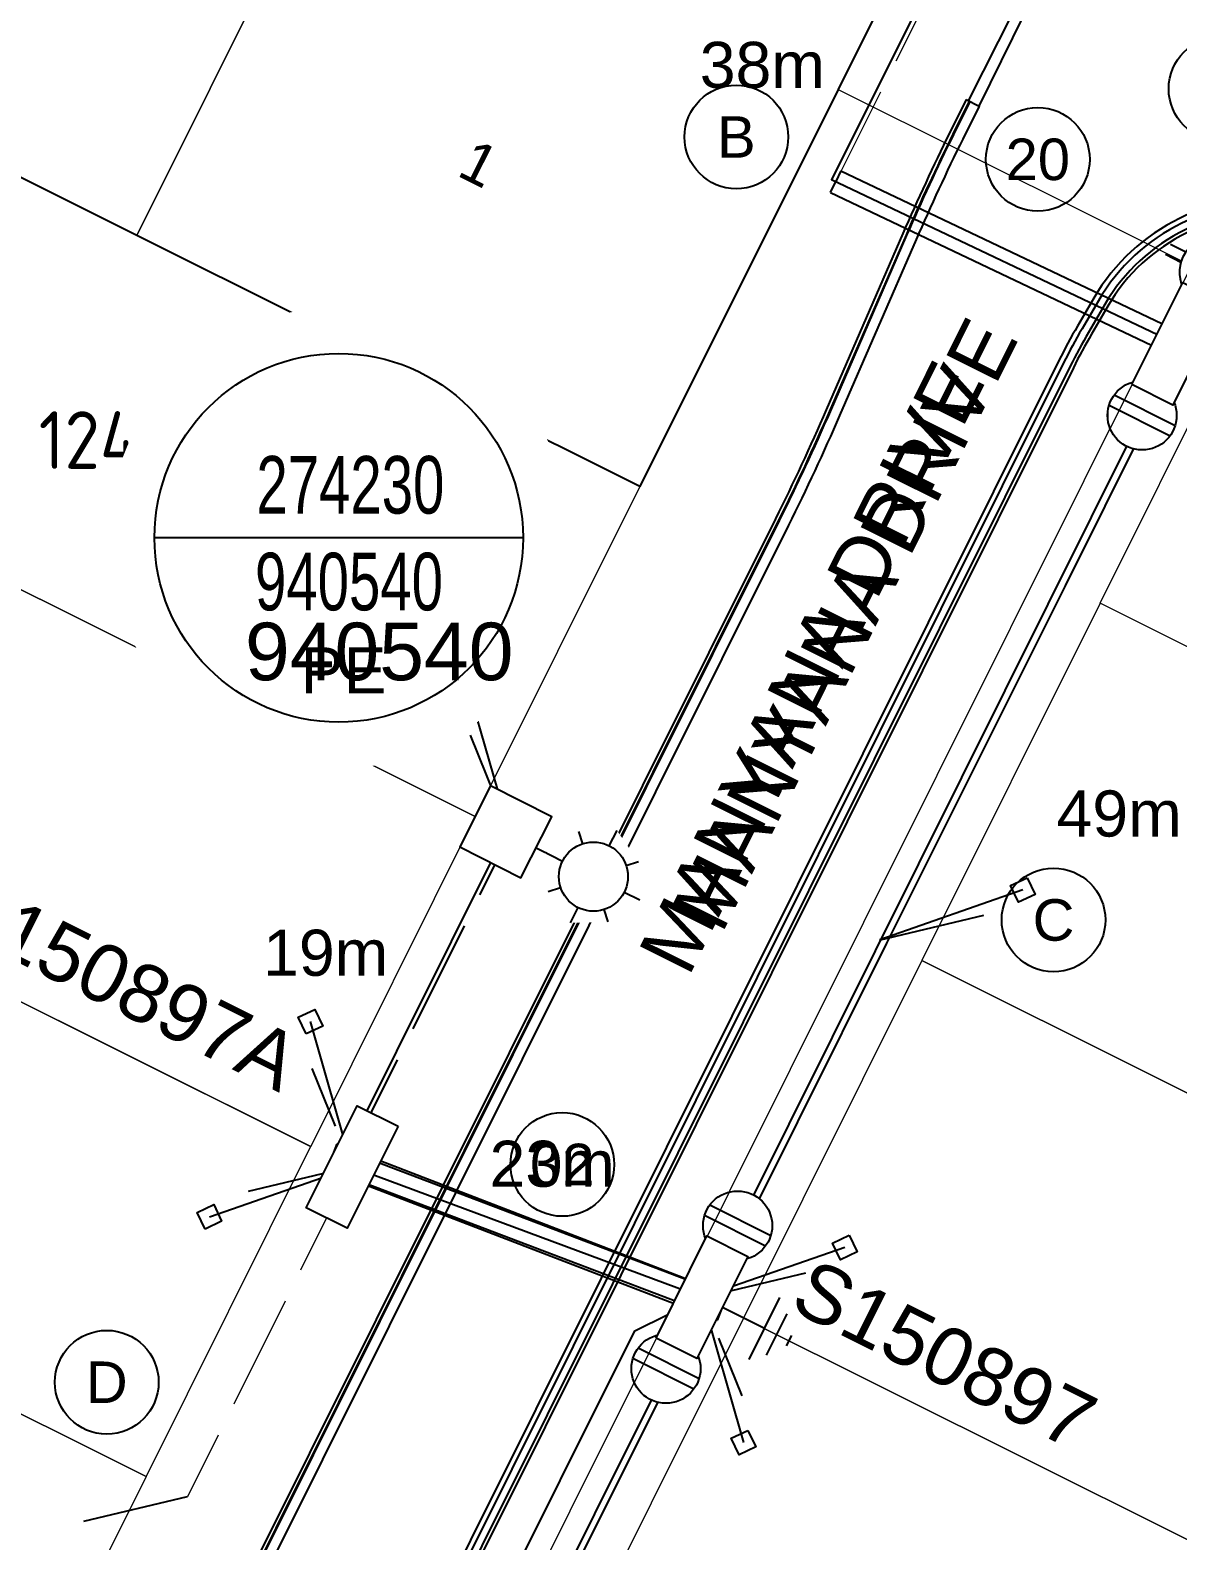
# Model space of a CAD drawing. Header units: metres. Extents: x 273044 to 274430, y 6094442 to 6095502.
# Drawn here: x 273718.8 to 273768.6, y 6095264.8 to 6095330.4 of the extents above; entities that cross this region are included whole.
import ezdxf
from ezdxf.enums import TextEntityAlignment as Align

# ---------------------------------------------------------------- set-up
doc = ezdxf.new("R2010")
doc.units = ezdxf.units.M
doc.linetypes.add('IE Trench LV', pattern=[6.5, 5, -1.5])
doc.layers.get('0').update_dxf_attribs({"color": 6})
doc.layers.add('_User Notes', color=7, linetype='Continuous', plot=False)
for name, color, linetype in [('_User_Kerbs', 7, 'Continuous'), ('Duct_SP_NEW', 2, 'Continuous'), ('Equip_LV_NEW', 2, 'Continuous'), ('Equip_SP_SL_NEW', 2, 'Continuous'), ('Mains_HV_NEW_U72', 2, 'Continuous'), ('Mains_LV_New_R17', 2, 'Continuous'), ('Mains_LV_NEW_T84', 2, 'Continuous'), ('Mains_LV_New_T94', 2, 'Continuous'), ('Notes_LV_MISC', 7, 'Continuous'), ('Notes_SL_MISC', 7, 'Continuous'), ('Notes_SP_NEW', 2, 'Continuous'), ('Panels_LV_SL_NEW', 2, 'Continuous'), ('Services_SP_NEW', 2, 'Continuous'), ('Services_SP_NEW_UG', 2, 'Continuous'), ('SupportsUG_SP_LV_SL_NEW', 2, 'Continuous'), ('Trench_SP_NEW', 2, 'Continuous'), ('UG_Details_SP_MISC', 7, 'Continuous')]:
    doc.layers.add(name, color=color, linetype=linetype)
for name, color, linetype, lineweight in [('Cadastre Developer_SP_NEW', 2, 'Continuous', 5), ('Cadastre Land Parcels_SP_EXT', 9, 'Continuous', 5), ('Cadastre Roads_SP_EXT', 9, 'Continuous', 5), ('Cadastre Roads_SP_NEW', 2, 'Continuous', 5)]:
    doc.layers.add(name, color=color, linetype=linetype, lineweight=lineweight)
doc.styles.add('iecARIAL', font='arial.ttf', dxfattribs={"height": 2})
doc.styles.add('LotNum', font='isocp.shx', dxfattribs={"height": 1.8})
doc.styles.add('POLE_LABEL', font='arial.ttf')
doc.styles.add('RoadName', font='arial.ttf', dxfattribs={"height": 2.5})
doc.styles.add('SL_LABEL', font='arial.ttf')
doc.styles.get("Standard").update_dxf_attribs({"font": 'arial.ttf'})
doc.linetypes.add('Cable 5', pattern='A,10,-1,["o",Standard,S=2,R=0,X=-1,Y=-0.7],-1e-05,["o",Standard,S=2,R=0,X=-0.2,Y=-0.7],-1.2', length=12.20001)
doc.linetypes.add('Cable New UG', pattern='A,7,-0.25,["x",Standard,S=2,R=0,X=0.2,Y=-0.8],-2.1', length=9.35)
doc.linetypes.add('IE Trench HV', pattern='A,7,-0.2,["/",Standard,S=3,R=0,X=0.6,Y=-1.4],-2.5', length=9.7)
doc.linetypes.add('IECLCABD1', pattern='A,5.25,-0.1,["o",Standard,S=2,R=0,X=1.5,Y=-0.7],-4', length=9.35)
doc.linetypes.add('IECLCABS2', pattern='A,7,-3,["//",Standard,S=1.5,R=0,X=-2.54,Y=-0.8],-0.001', length=10.001)

# ---------------------------------------------------------------- blocks, each defined once
blk = doc.blocks.new('*U39')
for tag, flags, p in [('SUBURB', 9, (1.5, 0.2)), ('STREETNAME', 9, (1.5, 0)), ('PARENT', 9, (1.5, 0.4)), ('Z', 1, (1.5, -0.6)), ('LOCATION', 9, (1.5, -0.2)), ('NOTES', 9, (1.5, -0.4))]:
    blk.add_attdef(tag, text='', height=0.2, dxfattribs=dict(flags=flags)).set_placement(p, align=Align.MIDDLE_LEFT)
blk.add_wipeout([(-2.475, 3), (2.475, 3), (2.475, 1.02), (-2.475, 1.02)])
at = {"lineweight": -3}
blk.add_lwpolyline([(-2.475, 3), (2.475, 3), (2.475, 1.02), (-2.475, 1.02)], close=True, dxfattribs=at)
for tag, height, flags, p in [('ASSET_NUM', 2.5, 8, (2, 4)), ('STREET_CODE', 0.2, 9, (1.5, 2)), ('OWNED_BY', 0.2, 9, (1.5, 1.8)), ('OPERATED_BY', 0.2, 9, (1.5, 1.6)), ('MAINTAINED_BY', 0.2, 9, (1.5, 1.4)), ('STATE', 0.2, 9, (1.5, 1.2)), ('SUPPORT_TYPE', 0.2, 9, (1.5, 1)), ('USAGE', 0.2, 9, (1.5, 0.8)), ('LEGEND', 0.2, 9, (1.5, 0.6))]:
    blk.add_attdef(tag, text='', height=height, dxfattribs=dict(flags=flags)).set_placement(p, align=Align.MIDDLE_LEFT)
blk = doc.blocks.new('CCP_NEW')
for tag, flags, p in [('CCP_TYPE', 9, (1.5, 0)), ('ORIENTATION', 9, (1.5, -0.2)), ('USAGE', 9, (1.5, -0.4)), ('LEGEND', 9, (1.5, -0.6)), ('STATE', 9, (1.5, -1)), ('OWNED_BY', 9, (1.5, -1.2)), ('OPERATED_BY', 9, (1.5, -1.4)), ('LIFE_SUPPORT', 9, (1.5, -0.8)), ('OPERATING_VOLTAGE', 9, (1.5, -1.8)), ('CONSTRUCTED_VOLTAGE', 9, (1.5, -2)), ('MAINTAINED_BY', 9, (1.5, -1.6)), ('Z', 1, (1.5, -2.4)), ('NUMBER_OF_PHASES', 9, (1.5, -2.2))]:
    blk.add_attdef(tag, text='', height=0.2, dxfattribs=dict(flags=flags)).set_placement(p, align=Align.MIDDLE_LEFT)
blk.add_wipeout([(0, 0.566), (0.566, 0), (0, -0.566), (-0.566, 0)])
blk.add_lwpolyline([(-0.566, 0), (0, 0.566), (0.566, 0), (0, -0.566), (-0.566, 0)])
blk = doc.blocks.new('DUCT_INDICATOR')
blk.add_circle((0, 0), 2.25)
blk.add_attdef('CODE', text='', height=1.8).set_placement((0, 0), align=Align.MIDDLE_CENTER)
at = {"flags": 1}
blk.add_attdef('Z', (0, 0), '', height=0.2, dxfattribs=at)
blk = doc.blocks.new('*U100')
for tag, height, flags, p in [('ASSET_NUM', 2.5, 8, (2, 4)), ('STREET_CODE', 0.2, 9, (1.5, 2)), ('OWNED_BY', 0.2, 9, (1.5, 1.8)), ('OPERATED_BY', 0.2, 9, (1.5, 1.6))]:
    blk.add_attdef(tag, text='', height=height, dxfattribs=dict(flags=flags)).set_placement(p, align=Align.MIDDLE_LEFT)
blk.add_wipeout([(-2.475, 0.99), (2.475, 0.99), (2.475, -0.99), (-2.475, -0.99)])
at = {"lineweight": -3}
blk.add_lwpolyline([(-2.475, 0.99), (2.475, 0.99), (2.475, -0.99), (-2.475, -0.99)], close=True, dxfattribs=at)
for tag, flags, p in [('MAINTAINED_BY', 9, (1.5, 1.4)), ('STATE', 9, (1.5, 1.2)), ('SUPPORT_TYPE', 9, (1.5, 1)), ('USAGE', 9, (1.5, 0.8)), ('LEGEND', 9, (1.5, 0.6)), ('SUBURB', 9, (1.5, 0.2)), ('STREETNAME', 9, (1.5, 0)), ('PARENT', 9, (1.5, 0.4)), ('Z', 1, (1.5, -0.6)), ('LOCATION', 9, (1.5, -0.2)), ('NOTES', 9, (1.5, -0.4))]:
    blk.add_attdef(tag, text='', height=0.2, dxfattribs=dict(flags=flags)).set_placement(p, align=Align.MIDDLE_LEFT)
blk = doc.blocks.new('*U99')
for tag, p, flags in [('NO_PHASES', (0.881, -2.099), 9), ('CONSTRUCTED_VOLTAGE', (0.889, -2.374), 9), ('ACTUAL_STATUS', (0.903, -2.609), 9), ('OPERATED_BY', (0.865, -3.08), 9), ('OWNED_BY', (0.879, -3.371), 9), ('MAINTAINED_BY', (0.889, -2.845), 9), ('ORIENTATION', (0.871, -3.617), 9), ('USAGE', (0.883, -3.864), 9), ('NOTES', (0.883, -4.064), 1), ('STATE', (0.863, -4.313), 9), ('SWITCH_TYPE', (0.863, -4.557), 9), ('Z', (0.874, -5.059), 9), ('LEGEND', (0.874, -4.819), 9)]:
    blk.add_attdef(tag, p, '', height=0.2, dxfattribs=dict(flags=flags))
blk.add_wipeout([(-1.056, 1.057), (-1.18, 0.916), (-1.286, 0.761), (-1.371, 0.594), (-1.435, 0.417), (-1.476, 0.234), (-1.493, 0.047), (-1.487, -0.14), (-1.458, -0.326), (-1.406, -0.506), (-1.331, -0.678), (-1.236, -0.839), (-1.121, -0.988), (-0.988, -1.12), (-0.84, -1.235), (-0.679, -1.331), (-0.506, -1.406), (-0.326, -1.458), (-0.141, -1.487), (0.047, -1.493), (0.233, -1.476), (0.416, -1.435), (0.593, -1.371), (0.76, -1.286), (0.915, -1.181), (1.056, -1.057), (1.18, -0.916), (1.286, -0.761), (1.371, -0.594), (1.435, -0.417), (1.476, -0.234), (1.493, -0.047), (1.487, 0.14), (1.458, 0.326), (1.406, 0.506), (1.331, 0.678), (1.236, 0.839), (1.121, 0.988), (0.988, 1.12), (0.84, 1.235), (0.679, 1.331), (0.506, 1.406), (0.326, 1.458), (0.141, 1.487), (-0.047, 1.493), (-0.233, 1.476), (-0.416, 1.435), (-0.593, 1.371), (-0.76, 1.286), (-0.915, 1.181)])
for p, q in [((-0.25, -1.479), (-0.25, 1.479)), ((0.25, -1.479), (0.25, 1.479))]:
    blk.add_line(p, q)
blk.add_circle((0, 0), 1.5)
at = {"flags": 9}
blk.add_attdef('TYPE', text='', height=0.2, dxfattribs=at).set_placement((0.881, -1.447), align=Align.MIDDLE_LEFT)
blk.add_attdef('OPERATING_VOLTAGE', (0.891, -1.822), '', height=0.2, dxfattribs=at)
blk = doc.blocks.new('PANEL_NEW')
at = {"layer": 'Panels_LV_SL_NEW'}
h = blk.add_hatch(color=256, dxfattribs=at)
h.paths.add_polyline_path([(-0.8, -0.32), (0.8, -0.32), (0.8, 0.32), (-0.8, 0.32)])
h.paths.add_polyline_path([(-0.72, 0.24), (0.72, 0.24), (0.72, -0.24), (-0.72, -0.24)], flags=16)
for points in [[(-0.8, -0.32), (0.8, -0.32), (0.8, 0.32), (-0.8, 0.32)], [(-0.72, -0.24), (0.72, -0.24), (0.72, 0.24), (-0.72, 0.24)]]:
    blk.add_lwpolyline(points, close=True)
for tag, flags, p in [('CONNECTOR_TYPE', 9, (1.5, 0)), ('OPERATING_VOLTAGE', 9, (1.5, -0.6)), ('CONSTRUCTED_VOLTAGE', 9, (1.5, -0.2)), ('NO_PHASES', 9, (1.5, -0.4)), ('ORIENTATION', 9, (1.5, -0.8)), ('OWNED_BY', 9, (1.5, -1)), ('OPERATED_BY', 9, (1.5, -1.2)), ('MAINTAINED_BY', 9, (1.5, -1.4)), ('STATE', 9, (1.5, -1.6)), ('USAGE', 9, (1.5, -1.8)), ('NOTES', 9, (1.5, -2)), ('Z', 1, (1.5, -2.2))]:
    blk.add_attdef(tag, text='', height=0.2, dxfattribs=dict(flags=flags)).set_placement(p, align=Align.MIDDLE_LEFT)
blk = doc.blocks.new('*U66')
blk.add_blockref('*U100', (0, 2.01))
for tag, flags, p in [('STREET_CODE', 9, (1.5, 0)), ('OWNED_BY', 9, (1.5, -0.2)), ('OPERATED_BY', 9, (1.5, -0.4)), ('MAINTAINED_BY', 9, (1.5, -0.6)), ('STATE', 9, (1.5, -0.8)), ('SUPPORT_TYPE', 9, (1.5, -1)), ('USAGE', 9, (1.5, -1.2)), ('LEGEND', 9, (1.5, -1.4)), ('SUBURB', 9, (1.5, -1.8)), ('STREETNAME', 9, (1.5, -2)), ('PARENT', 9, (1.5, -1.6)), ('Z', 1, (1.5, -2.6)), ('LOCATION', 9, (1.5, -2.2)), ('NOTES', 9, (1.5, -2.4))]:
    blk.add_attdef(tag, text='', height=0.2, dxfattribs=dict(flags=flags)).set_placement(p, align=Align.MIDDLE_LEFT)
for name, p in [('*U99', (-3.471, 2.024)), ('*U99', (3.471, 2.01)), ('PANEL_NEW', (0, 2.01))]:
    blk.add_blockref(name, p)
at = {"flags": 8}
blk.add_attdef('ASSET_NUM', text='', height=2.5, dxfattribs=at).set_placement((2, 4.781), align=Align.MIDDLE_LEFT)
blk = doc.blocks.new('*U98')
blk.add_wipeout([(-1.168, 0.932), (-1.275, 0.778), (-1.363, 0.612), (-1.429, 0.436), (-1.472, 0.254), (-1.492, 0.067), (-1.489, -0.12), (-1.462, -0.306), (-1.412, -0.487), (-1.34, -0.66), (-1.247, -0.823), (-1.134, -0.973), (-1.003, -1.107), (-0.857, -1.224), (-0.696, -1.322), (-0.525, -1.399), (-0.346, -1.453), (-0.161, -1.485), (0.026, -1.494), (0.213, -1.479), (0.397, -1.44), (0.574, -1.379), (0.743, -1.296), (0.899, -1.193), (1.042, -1.071), (1.168, -0.932), (1.275, -0.778), (1.363, -0.612), (1.429, -0.436), (1.472, -0.254), (1.492, -0.067), (1.489, 0.12), (1.462, 0.306), (1.412, 0.487), (1.34, 0.66), (1.247, 0.823), (1.134, 0.973), (1.003, 1.107), (0.857, 1.224), (0.696, 1.322), (0.525, 1.399), (0.346, 1.453), (0.161, 1.485), (-0.026, 1.494), (-0.213, 1.479), (-0.397, 1.44), (-0.574, 1.379), (-0.743, 1.296), (-0.899, 1.193), (-1.042, 1.071)])
for p, q in [((-0.249, 1.473), (-0.249, 2.22)), ((0.249, 1.473), (0.249, 2.22)), ((-0.249, -1.473), (-0.249, -2.22)), ((0.249, -1.473), (0.249, -2.22))]:
    blk.add_line(p, q)
blk.add_lwpolyline([(1.494, 0, 1), (-1.494, 0, 1)], format="xyb", close=True)
for tag, p, flags in [('Z', (0, 0), 1), ('ORIENTATION', (0, 0), 9), ('USAGE', (0, -0.2), 9), ('NOTES', (0, -0.4), 9)]:
    blk.add_attdef(tag, p, '', height=0.2, dxfattribs=dict(flags=flags))
blk = doc.blocks.new('*U67')
blk.add_blockref('*U100', (0, 2.01))
for tag, flags, p in [('STREET_CODE', 9, (1.5, 0)), ('OWNED_BY', 9, (1.5, -0.2)), ('OPERATED_BY', 9, (1.5, -0.4)), ('MAINTAINED_BY', 9, (1.5, -0.6)), ('STATE', 9, (1.5, -0.8)), ('SUPPORT_TYPE', 9, (1.5, -1)), ('USAGE', 9, (1.5, -1.2)), ('LEGEND', 9, (1.5, -1.4)), ('SUBURB', 9, (1.5, -1.8)), ('STREETNAME', 9, (1.5, -2)), ('PARENT', 9, (1.5, -1.6)), ('Z', 1, (1.5, -2.6)), ('LOCATION', 9, (1.5, -2.2)), ('NOTES', 9, (1.5, -2.4))]:
    blk.add_attdef(tag, text='', height=0.2, dxfattribs=dict(flags=flags)).set_placement(p, align=Align.MIDDLE_LEFT)
for name, p in [('*U98', (-3.471, 2.024)), ('*U99', (3.471, 2.01)), ('PANEL_NEW', (0, 2.01))]:
    blk.add_blockref(name, p)
at = {"flags": 8}
blk.add_attdef('ASSET_NUM', text='', height=2.5, dxfattribs=at).set_placement((2, 4.781), align=Align.MIDDLE_LEFT)
blk = doc.blocks.new('Earth')
for p, q in [((0, -2.044), (0, 0)), ((-1.5, -2.044), (1.5, -2.044)), ((-1, -2.644), (1, -2.644)), ((-0.25, -3.244), (0.25, -3.244))]:
    blk.add_line(p, q)
blk = doc.blocks.new('SL_LANTERN_NEW')
blk.add_line((0, 0), (0, 0))
for tag, p, flags in [('Z', (0, 0), 1), ('OPERATED_BY', (0, -9.607), 9)]:
    blk.add_attdef(tag, p, '', height=0.2, dxfattribs=dict(flags=flags))
at = {"style": 'SL_LABEL', "flags": 9}
blk.add_attdef('STREET_CODE', text='', height=0.2, dxfattribs=at).set_placement((0, -0.2), align=Align.MIDDLE_LEFT)
for tag, height, flags, p in [('CONSTRUCTED_VOLTAGE', 0.2, 9, (0, -0.4)), ('CONTROL_TYPE', 0.2, 9, (0, -0.6)), ('OPERATING_VOLTAGE', 0.2, 9, (0, -1.4)), ('LANTERN_PURPOSE', 0.2, 9, (0, -0.8)), ('LANTERN_TYPE', 0.2, 9, (0, -1)), ('NO_PHASES', 0.2, 9, (0, -1.2)), ('ORIENTATION', 0.2, 9, (0, -1.6)), ('OWNED_BY', 0.2, 9, (0, -1.8)), ('STATE', 0.2, 9, (0, -2)), ('LNUMBER', 2.5, 8, (1.2, -2.8)), ('CEXIST', 0.2, 9, (0, -2.4)), ('CNEW', 0.2, 9, (0, -2.6)), ('USAGE', 0.2, 9, (0, -2.2)), ('CNUMBER', 0.2, 9, (0, -2.8)), ('CREMOVE', 0.2, 9, (0, -3)), ('CREPLACE', 0.2, 9, (0, -3.2)), ('LKINGHEIGHT', 0.2, 9, (0, -3.4)), ('LBRACKET', 0.2, 9, (0, -3.6)), ('LBRACKETVOCAB', 0.2, 9, (0, -3.8)), ('LCATEGORY', 0.2, 9, (0, -4)), ('LCHARGE1', 0.2, 9, (0, -4.2)), ('LCHARGE1PERCENT', 0.2, 9, (0, -4.4)), ('LCHARGE2', 0.2, 9, (0, -4.6)), ('LCHARGE2PERCENT', 0.2, 9, (0, -4.8)), ('LCHARGE3', 0.2, 9, (0, -5)), ('LCHARGE3PERCENT', 0.2, 9, (0, -5.2)), ('LEXIST', 0.2, 9, (0, -5.4)), ('LLAMP', 0.2, 9, (0, -5.6)), ('LLAMPVOCAB', 0.2, 9, (0, -5.8)), ('LMAST', 0.2, 9, (0, -6)), ('LMASTVOCAB', 0.2, 9, (0, -6.2)), ('LNEW', 0.2, 9, (0, -6.4)), ('LANTNUMBER', 0.2, 9, (0, -6.6)), ('LOUTREACH', 0.2, 9, (0, -7)), ('LOUTREACHVOCAB', 0.2, 9, (0, -7.2)), ('LRATECODE', 0.2, 9, (0, -7.4)), ('LREMOVE', 0.2, 9, (0, -7.6)), ('LREPLACE', 0.2, 9, (0, -7.8)), ('SUBURB', 0.2, 9, (0, -8.6)), ('LTYPE', 0.2, 9, (0, -8)), ('LTYPEVOCAB', 0.2, 9, (0, -8.2)), ('LEGEND', 0.2, 9, (0, -8.4)), ('STREETNAME', 0.2, 9, (0, -8.8)), ('LOCATION', 0.2, 9, (0, -9)), ('NOTES', 0.2, 9, (0, -9.2)), ('MAINTAINED_BY', 0.2, 9, (0, -9.863))]:
    blk.add_attdef(tag, text='', height=height, dxfattribs=dict(flags=flags)).set_placement(p, align=Align.MIDDLE_LEFT)
blk.add_wipeout([(0, 6.468), (1.458, 5.676), (2.25, 4.218), (1.458, 2.759), (0, 1.865), (-1.459, 2.759), (-2.25, 4.218), (-1.459, 5.676)])
for p, q in [((0, 5.718), (0, 6.468)), ((-1.459, 5.676), (-1.061, 5.278)), ((1.458, 5.676), (1.06, 5.278)), ((-2.25, 4.218), (-1.5, 4.218)), ((1.5, 4.218), (2.25, 4.218)), ((-1.459, 2.759), (-1.061, 3.157)), ((0, 0), (0, 2.721)), ((1.458, 2.759), (1.06, 3.157))]:
    blk.add_line(p, q)
blk.add_circle((0, 4.218), 1.5)
at = {"style": 'SL_LABEL', "flags": 8}
blk.add_attdef('ASSET_NUM', text='', height=2.5, dxfattribs=at).set_placement((2, 2), align=Align.MIDDLE_LEFT)
blk = doc.blocks.new('COLUMN_NEW')
for tag, height, flags, p in [('ASSET_NUM', 2.5, 8, (2, 2)), ('STREETNAME', 0.2, 9, (1.5, -2)), ('LOCATION', 0.2, 9, (1.5, -2.2)), ('NOTES', 0.2, 9, (1.5, -2.4)), ('LABEL_ALIGNMENT', 0.2, 9, (1.5, -2.6)), ('Z', 0.2, 1, (1.5, -2.8))]:
    blk.add_attdef(tag, text='', height=height, dxfattribs=dict(flags=flags)).set_placement(p, align=Align.MIDDLE_LEFT)
blk.add_wipeout([(-1.485, -1.485), (1.485, -1.485), (1.485, 1.485), (-1.485, 1.485)])
at = {"lineweight": -3}
blk.add_lwpolyline([(-1.485, -1.485), (1.485, -1.485), (1.485, 1.485), (-1.485, 1.485)], close=True, dxfattribs=at)
at = {"style": 'POLE_LABEL', "flags": 9}
blk.add_attdef('STRUCTURE_PLANT_NUMBER', text='', height=0.2, dxfattribs=at).set_placement((1.5, 0.242), align=Align.MIDDLE_LEFT)
at = {"flags": 9}
for tag, p in [('STREET_CODE', (1.5, 0)), ('OWNED_BY', (1.5, -0.4)), ('OPERATED_BY', (1.5, -0.6)), ('COLUMN_TYPE', (1.5, -0.2)), ('STATE', (1.5, -1)), ('USAGE', (1.5, -1.2)), ('MAINTAINED_BY', (1.5, -0.8)), ('LEGEND', (1.5, -1.4)), ('SUBURB', (1.5, -1.8)), ('PARENT', (1.5, -1.6))]:
    blk.add_attdef(tag, text='', height=0.2, dxfattribs=at).set_placement(p, align=Align.MIDDLE_LEFT)
blk = doc.blocks.new('SLANTERN_NUM_NEW')
blk.add_line((0, 0), (8, 0))
at = {"flags": 1}
blk.add_attdef('Z', (0, 0), '', height=0.2, dxfattribs=at)
blk.add_wipeout([(-0.314, 10), (-0.942, 9.961), (-1.565, 9.882), (-2.183, 9.764), (-2.791, 9.608), (-3.389, 9.413), (-3.973, 9.182), (-4.542, 8.914), (-5.093, 8.612), (-5.624, 8.275), (-6.132, 7.905), (-6.616, 7.505), (-7.075, 7.075), (-7.505, 6.616), (-7.905, 6.132), (-8.275, 5.624), (-8.612, 5.093), (-8.914, 4.542), (-9.182, 3.973), (-9.413, 3.389), (-9.608, 2.791), (-9.764, 2.183), (-9.882, 1.565), (-9.961, 0.942), (-10, 0.314), (-10, -0.314), (-9.961, -0.942), (-9.882, -1.565), (-9.764, -2.183), (-9.608, -2.791), (-9.413, -3.389), (-9.182, -3.973), (-8.914, -4.542), (-8.612, -5.093), (-8.275, -5.624), (-7.905, -6.132), (-7.505, -6.616), (-7.075, -7.075), (-6.616, -7.505), (-6.132, -7.905), (-5.624, -8.275), (-5.093, -8.612), (-4.542, -8.914), (-3.973, -9.182), (-3.389, -9.413), (-2.791, -9.608), (-2.183, -9.764), (-1.565, -9.882), (-0.942, -9.961), (-0.314, -10), (0.314, -10), (0.942, -9.961), (1.565, -9.882), (2.183, -9.764), (2.791, -9.608), (3.389, -9.413), (3.973, -9.182), (4.542, -8.914), (5.093, -8.612), (5.624, -8.275), (6.132, -7.905), (6.616, -7.505), (7.075, -7.075), (7.505, -6.616), (7.905, -6.132), (8.275, -5.624), (8.612, -5.093), (8.914, -4.542), (9.182, -3.973), (9.413, -3.389), (9.608, -2.791), (9.764, -2.183), (9.882, -1.565), (9.961, -0.942), (10, -0.314), (10, 0.314), (9.961, 0.942), (9.882, 1.565), (9.764, 2.183), (9.608, 2.791), (9.413, 3.389), (9.182, 3.973), (8.914, 4.542), (8.612, 5.093), (8.275, 5.624), (7.905, 6.132), (7.505, 6.616), (7.075, 7.075), (6.616, 7.505), (6.132, 7.905), (5.624, 8.275), (5.093, 8.612), (4.542, 8.914), (3.973, 9.182), (3.389, 9.413), (2.791, 9.608), (2.183, 9.764), (1.565, 9.882), (0.942, 9.961), (0.314, 10)])
at = {"linetype": 'Continuous'}
blk.add_line((8, 0), (-8, 0), dxfattribs=at)
blk.add_circle((0, 0), 8, dxfattribs=at)
at = {"width": 0.7}
for tag, p in [('SNUMBER', (0.505, 1.051)), ('CNUMBER', (0.444, -3.148))]:
    blk.add_attdef(tag, text='', height=2.5, dxfattribs=at).set_placement(p, align=Align.CENTER)
at = {"layer": 'Notes_LV_MISC', "linetype": 'IECLCABD1', "insert": (-1.654, -4.754), "char_height": 2, "attachment_point": 1, "style": 'iecARIAL'}
blk.add_mtext_dynamic_manual_height_columns('PE', width=3.96525, gutter_width=10, heights=[0], dxfattribs=at)

msp = doc.modelspace()

# ---------------------------------------------------------------- linework, layer by layer
at = {"layer": '_User Notes', "color": 1, "linetype": 'Continuous'}
msp.add_lwpolyline([(273802.72427, 6095382.71421), (273798.28326, 6095367.94473), (273814.47825, 6095365.69993), (273809.45619, 6095329.47146), (273779.29413, 6095333.71151), (273759.98698, 6095340.09128), (273753.86344, 6095327.82105), (273753.86344, 6095327.82105), (273753.86344, 6095327.82105), (273745.26479, 6095310.587), (273723.4287, 6095321.48363), (273706.24253, 6095330.05781)], dxfattribs=at)
at = {"layer": '_User_Kerbs', "color": 251, "flags": 128}
for points in [[(273759.98295, 6095327.09758), (273759.2759, 6095325.66456, 0.0120085), (273757.25487, 6095321.30779), (273753.9293, 6095313.66305, -0.01311961), (273751.71077, 6095308.90821), (273702.59964, 6095210.47675, -0.32144023), (273693.17126, 6095205.49632), (273539.36053, 6095226.55018, -0.41421288), (273531.70699, 6095236.63125), (273533.9563, 6095253.06405, 0.12545326), (273531.02518, 6095278.76184), (273507.29497, 6095341.20498, -0.00382392), (273506.76256, 6095342.63887), (273503.18938, 6095352.49253, 0.00443331), (273502.5701, 6095354.15418), (273501.45703, 6095357.06172)], [(273759.57939, 6095327.29669), (273758.87234, 6095325.86367, 0.0120085), (273756.84223, 6095321.4873), (273753.51666, 6095313.84255, -0.01311961), (273751.30811, 6095309.10911), (273702.19698, 6095210.67765, -0.32144023), (273693.23229, 6095205.94217), (273539.42156, 6095226.99602, -0.41421288), (273532.15283, 6095236.57022), (273534.40214, 6095253.00302, 0.12545326), (273531.44583, 6095278.92169), (273507.71561, 6095341.36484, -0.00382392), (273507.1856, 6095342.79228), (273503.61242, 6095352.64594, 0.00443331), (273502.99036, 6095354.31506), (273501.87729, 6095357.22261)], [(273759.55249, 6095327.30996), (273758.84544, 6095325.87695, 0.0120085), (273756.81472, 6095321.49926), (273753.48915, 6095313.85452, -0.01311961), (273751.28126, 6095309.1225), (273702.17013, 6095210.69104, -0.32144023), (273693.23635, 6095205.97189), (273539.42563, 6095227.02575, -0.41421288), (273532.18255, 6095236.56615), (273534.43186, 6095252.99896, 0.12545326), (273531.47388, 6095278.93235), (273507.74366, 6095341.37549, -0.00382392), (273507.21381, 6095342.80251), (273503.64063, 6095352.65617, 0.00443331), (273503.01838, 6095354.32578), (273501.90531, 6095357.23333)], [(273759.41797, 6095327.37633), (273758.71092, 6095325.94332, 0.0120085), (273756.67717, 6095321.5591), (273753.3516, 6095313.91436, -0.01311961), (273751.14704, 6095309.18947), (273702.03591, 6095210.75801, -0.32144023), (273693.2567, 6095206.1205), (273539.44597, 6095227.17436, -0.41421288), (273532.33117, 6095236.54581), (273534.58048, 6095252.97861, 0.12545326), (273531.61409, 6095278.98564), (273507.88387, 6095341.42878, -0.00382392), (273507.35482, 6095342.85364), (273503.78164, 6095352.7073, 0.00443331), (273503.15846, 6095354.37941), (273502.04539, 6095357.28696)]]:
    msp.add_lwpolyline(points, format="xyb", dxfattribs=at)
at = {"layer": '_User_Kerbs', "color": 251}
for points in [[(273759.98295, 6095327.09758), (273762.91195, 6095333.03395), (273764.31092, 6095335.74006, 0.16159063), (273765.17748, 6095340.87041, 0.06956566), (273764.51905, 6095343.06094, 0.06957418), (273763.28492, 6095344.98711, 0.06957419), (273761.56979, 6095346.50091)], [(273759.52216, 6095327.32493), (273762.77812, 6095333.77068), (273763.85941, 6095335.94725, 0.21243487), (273764.31933, 6095342.22184, 0.15641317), (273761.43766, 6095345.96729)]]:
    msp.add_lwpolyline(points, format="xyb", dxfattribs=at)
at = {"layer": '_User_Kerbs', "color": 251, "flags": 128}
msp.add_lwpolyline([(273759.41797, 6095327.37633), (273759.98295, 6095327.09758)], dxfattribs=at)
for points in [[(273763.45012, 6095316.05275), (273720.88144, 6095230.72485, 0.51348726), (273727.50936, 6095218.17831), (273889.39247, 6095196.01987, 0.75928294), (273903.7093, 6095229.1412), (273872.03313, 6095254.75458, -0.06963372), (273850.59036, 6095277.68936), (273848.34386, 6095280.88489, 0.01893591), (273843.54099, 6095287.19471), (273825.02388, 6095309.70008, 0.18833348), (273810.27414, 6095317.95064), (273773.70845, 6095323.01791, 0.30411955), (273764.9671, 6095318.76555), (273764.25735, 6095317.54744, 0.01619503)], [(273765.16582, 6095318.64976), (273764.45608, 6095317.43165, 0.01619503), (273763.65592, 6095315.95007), (273721.08725, 6095230.62218, 0.51348726), (273727.54055, 6095218.40618), (273889.42366, 6095196.24774, 0.75928294), (273903.56468, 6095228.96235), (273871.88852, 6095254.57573, -0.06963372), (273850.40221, 6095277.55709), (273848.15571, 6095280.75261, 0.01893591), (273843.36338, 6095287.04858), (273824.84627, 6095309.55394, 0.18833348), (273810.24257, 6095317.72282), (273773.67687, 6095322.79009, 0.30411955)], [(273765.44231, 6095318.48866), (273764.73257, 6095317.27055, 0.01619503), (273763.94226, 6095315.8072), (273721.3736, 6095230.47932, 0.51348726), (273727.58395, 6095218.72323), (273889.46706, 6095196.56479, 0.75928294), (273903.36348, 6095228.71352), (273871.68731, 6095254.3269, -0.06963372), (273850.14042, 6095277.37305), (273847.89392, 6095280.56857, 0.01893591), (273843.11627, 6095286.84526), (273824.59916, 6095309.35063, 0.18833348), (273810.19864, 6095317.40585), (273773.63295, 6095322.47312, 0.30411955)], [(273721.50782, 6095230.41236, 0.51348726), (273727.60429, 6095218.87184), (273889.4874, 6095196.7134, 0.75928294), (273903.26916, 6095228.59688), (273871.593, 6095254.21026, -0.06963372), (273850.01771, 6095277.28678), (273847.77121, 6095280.4823, 0.01893591), (273843.00044, 6095286.74996), (273824.48333, 6095309.25532, 0.18833348), (273810.17805, 6095317.25727), (273773.61236, 6095322.32454, 0.30411955), (273765.57192, 6095318.41315), (273764.86217, 6095317.19503, 0.01619503), (273764.07648, 6095315.74023)]]:
    msp.add_lwpolyline(points, format="xyb", close=True, dxfattribs=at)
at = {"layer": 'Cadastre Developer_SP_NEW', "color": 2}
for points in [[(273700.32009, 6095315.1266), (273706.26473, 6095330.04588), (273745.26479, 6095310.587), (273738.12146, 6095296.27013)], [(273694.37544, 6095300.20733), (273700.32009, 6095315.1266), (273738.12146, 6095296.27013), (273730.98084, 6095281.95191)], [(273765.23897, 6095305.52092), (273757.50203, 6095290.01386), (273788.76669, 6095274.41499), (273791.99145, 6095280.87833), (273796.50362, 6095289.92205)], [(273688.4308, 6095285.28805), (273694.37544, 6095300.20733), (273730.97467, 6095281.94633), (273723.8348, 6095267.63639)], [(273757.50203, 6095290.01386), (273749.7651, 6095274.5068), (273781.02976, 6095258.90793), (273788.76669, 6095274.41499)], [(273682.48616, 6095270.36877), (273688.4308, 6095285.28805), (273723.82961, 6095267.626), (273716.68476, 6095253.30607)], [(273749.7651, 6095274.5068), (273741.75137, 6095258.44497), (273773.01603, 6095242.8461), (273778.11586, 6095253.06764), (273781.02976, 6095258.90793)]]:
    msp.add_lwpolyline(points, close=True, dxfattribs=at)
msp.add_lwpolyline([(273808.71469, 6095314.39657), (273796.50362, 6095289.92205), (273765.23897, 6095305.52092), (273770.40883, 6095315.88281), (273776.15675, 6095318.91298), (273808.71469, 6095314.39657)], dxfattribs=at)
at = {"layer": 'Cadastre Land Parcels_SP_EXT', "linetype": 'Continuous'}
msp.add_lwpolyline([(273706.24253, 6095330.05781), (273723.4287, 6095321.48363), (273739.31965, 6095353.33469)], dxfattribs=at)
msp.add_lwpolyline([(273753.86344, 6095327.82105), (273759.9855, 6095340.08833), (273758.61882, 6095344.17654), (273747.913, 6095349.52517), (273747.14609, 6095349.90297), (273746.37689, 6095350.27573), (273745.60381, 6095350.64152), (273744.82851, 6095351.00015), (273744.05004, 6095351.35277), (273743.26838, 6095351.69939), (273742.48372, 6095352.03991), (273741.69668, 6095352.37346), (273740.90743, 6095352.69993), (273740.11429, 6095353.02032), (273739.31965, 6095353.33469), (273723.4287, 6095321.48363), (273745.26479, 6095310.587), (273753.86344, 6095327.82105)], close=True, dxfattribs=at)
at = {"layer": 'Cadastre Roads_SP_EXT', "linetype": 'Continuous'}
msp.add_lwpolyline([(273777.99407, 6095331.10477), (273770.34149, 6095334.92196), (273759.98552, 6095340.08829), (273753.86346, 6095327.82103), (273765.03352, 6095322.2462), (273771.872, 6095318.83451), (273777.99407, 6095331.10477)], close=True, dxfattribs=at)
at = {"layer": 'Duct_SP_NEW'}
for p, q in [((273753.98905, 6095324.28565), (273753.76576, 6095323.81603)), ((273753.54246, 6095323.34641), (273753.76576, 6095323.81603)), ((273732.70305, 6095281.71893), (273732.5185, 6095281.23278)), ((273732.70305, 6095281.71893), (273748.42744, 6095275.74986)), ((273732.33396, 6095280.74663), (273732.5185, 6095281.23278)), ((273732.33396, 6095280.74663), (273748.05835, 6095274.77755)), ((273748.42744, 6095275.74986), (273748.2429, 6095275.2637)), ((273748.05835, 6095274.77755), (273748.2429, 6095275.2637))]:
    msp.add_line(p, q, dxfattribs=at)
at = {"layer": 'Mains_LV_New_R17', "linetype": 'Cable 5'}
msp.add_lwpolyline([(273732.33953, 6095281.32206), (273739.46242, 6095295.60122)], dxfattribs=at)
at = {"layer": 'Mains_LV_NEW_T84', "color": 2, "linetype": 'Cable New UG', "flags": 128}
for points in [[(273733.93168, 6095247.22898), (273747.98975, 6095275.39258), (273768.61026, 6095316.78018), (273768.61026, 6095316.78018)], [(273747.99038, 6095275.39386), (273745.01752, 6095273.91626), (273732.14222, 6095248.1222)]]:
    msp.add_lwpolyline(points, dxfattribs=at)
at = {"layer": 'Mains_LV_New_T94', "color": 2, "linetype": 'IECLCABS2', "flags": 128}
msp.add_lwpolyline([(273747.98975, 6095275.39258), (273732.77669, 6095281.0559)], dxfattribs=at)
at = {"layer": 'Notes_SL_MISC', "linetype": 'Cable 5', "ltscale": 0.5}
for points in [[(273761.32916, 6095339.42155), (273753.5868, 6095323.90533), (273768.61669, 6095316.75776)], [(273732.33953, 6095281.32206), (273739.46242, 6095295.60122)]]:
    msp.add_lwpolyline(points, dxfattribs=at)
at = {"layer": 'Trench_SP_NEW', "linetype": 'IE Trench LV', "lineweight": 0, "flags": 128}
msp.add_lwpolyline([(273761.50812, 6095339.33225), (273753.76576, 6095323.81603)], dxfattribs=at)
at = {"layer": 'Trench_SP_NEW', "linetype": 'IE Trench HV', "flags": 128}
msp.add_lwpolyline([(273770.35708, 6095319.59024), (273768.88731, 6095316.64109), (273763.71779, 6095306.27988), (273755.97197, 6095290.77725), (273748.2429, 6095275.2637), (273739.36319, 6095257.49083)], dxfattribs=at)
at = {"layer": 'Trench_SP_NEW', "linetype": 'IE Trench LV', "flags": 128}
for points in [[(273739.63496, 6095295.53436), (273739.63214, 6095295.53356), (273737.90569, 6095299.79064)], [(273732.5185, 6095281.23278), (273739.64138, 6095295.51195)], [(273760.18163, 6095291.96836), (273755.69409, 6095290.8985), (273755.69128, 6095290.89769)], [(273728.27991, 6095280.00765), (273732.76745, 6095281.07751), (273731.04099, 6095285.3346)], [(273752.45359, 6095276.45687), (273747.96604, 6095275.38701), (273749.6925, 6095271.12992)], [(273721.13658, 6095265.69078), (273725.62412, 6095266.76064), (273725.62412, 6095266.76064)]]:
    msp.add_lwpolyline(points, dxfattribs=at)
at = {"layer": 'UG_Details_SP_MISC'}
for p, q in [((273732.10654, 6095282.05777), (273731.89083, 6095281.49788)), ((273732.10654, 6095282.05777), (273749.05845, 6095275.52668)), ((273731.67512, 6095280.938), (273731.89083, 6095281.49788)), ((273731.67512, 6095280.938), (273748.62704, 6095274.40691)), ((273749.05845, 6095275.52668), (273748.84274, 6095274.96679)), ((273748.62704, 6095274.40691), (273748.84274, 6095274.96679))]:
    msp.add_line(p, q, dxfattribs=at)

# ---------------------------------------------------------------- block references
at = {"layer": 'Notes_SP_NEW', "linetype": 'Continuous'}
for p, values in [((273770.46653, 6095327.84802), {'CODE': '04'}), ((273749.45124, 6095325.75392), {'CODE': 'B'}), ((273741.89542, 6095281.16926), {'CODE': '02'}), ((273722.12554, 6095271.72), {'CODE': 'D'})]:
    msp.add_blockref('DUCT_INDICATOR', p, dxfattribs=at).add_auto_attribs(values)

# ---------------------------------------------------------------- texts
at = {"layer": 'Cadastre Developer_SP_NEW', "color": 2, "style": 'LotNum'}
msp.add_text('124', height=2.5, dxfattribs=at).set_placement((273719.16909, 6095311.35186))
at = {"layer": 'Cadastre Land Parcels_SP_EXT'}
msp.add_text('1', height=1.8, rotation=333.28656, dxfattribs=at).set_placement((273737.26442, 6095324.11038))
at = {"layer": 'Cadastre Roads_SP_NEW', "color": 2, "style": 'RoadName'}
msp.add_text('MANYANA DRIVE', height=2.5, rotation=63.484, dxfattribs=at).set_placement((273752.71126, 6095302.75763), align=Align.MIDDLE_CENTER)
at = {"layer": 'Notes_LV_MISC', "linetype": 'IE Trench HV', "lineweight": 0, "char_height": 2, "attachment_point": 1, "style": 'iecARIAL'}
for s, insert in [('38m', (273747.86257, 6095329.88252)), ('49m', (273763.34738, 6095297.39801)), ('23m', (273738.73856, 6095282.19993))]:
    msp.add_mtext_dynamic_manual_height_columns(s, width=6.0360412, gutter_width=10, heights=[0], dxfattribs=dict(at, insert=insert))

# ---------------------------------------------------------------- next in the draw order: block references
at = {"layer": 'Equip_SP_SL_NEW', "linetype": 'IE Trench LV'}
ref = msp.add_blockref('SL_LANTERN_NEW', (273718.0484, 6095252.59294), dxfattribs=dict(at, rotation=243.2266982830358))
ref.add_attrib('ASSET_NUM', '274228', dxfattribs={"layer": '0', "height": 2.5, "style": 'SL_LABEL'}).set_placement((273706.83455, 6095264.52899), align=Align.MIDDLE_LEFT)
at = {"layer": 'Panels_LV_SL_NEW'}
ref = msp.add_blockref('*U67', (273766.8117, 6095317.67754), dxfattribs=dict(at, rotation=243.4838359910676))
ref.add_attrib('ASSET_NUM', 'S150898', dxfattribs={"layer": '0', "height": 2.5}).set_placement((273770.44982, 6095306.7735), align=Align.MIDDLE_LEFT)
at = {"layer": 'Services_SP_NEW', "linetype": 'IE Trench HV'}
for p, rotation in [((273737.83224, 6095301.82201), 70.54698274710566), ((273761.88384, 6095293.07936), 250.5469827471056), ((273730.96755, 6095287.36596), 70.54698274710566), ((273726.57771, 6095278.89665), 70.54698274710566), ((273754.15579, 6095277.56787), 250.5469827471056), ((273749.76595, 6095269.09856), 250.5469827471056)]:
    msp.add_blockref('CCP_NEW', p, dxfattribs=dict(at, rotation=rotation))

# ---------------------------------------------------------------- next in the draw order: linework, layer by layer
at = {"layer": 'Duct_SP_NEW'}
for p, q in [((273753.98905, 6095324.28565), (273769.10638, 6095317.09764)), ((273753.54246, 6095323.34641), (273768.65979, 6095316.15841))]:
    msp.add_line(p, q, dxfattribs=at)
at = {"layer": 'Mains_LV_New_R17', "linetype": 'Cable 5'}
msp.add_lwpolyline([(273761.32916, 6095339.42155), (273753.5868, 6095323.90533), (273768.61669, 6095316.75776)], dxfattribs=at)
at = {"layer": 'Services_SP_NEW_UG', "color": 2, "flags": 128}
for points in [[(273739.64138, 6095295.51195), (273739.64138, 6095295.51195), (273737.83224, 6095301.82201)], [(273761.88384, 6095293.07936), (273755.68485, 6095290.92011), (273755.68485, 6095290.92011)], [(273726.57771, 6095278.89665), (273732.77669, 6095281.0559), (273730.96755, 6095287.36596)], [(273754.15579, 6095277.56787), (273747.9568, 6095275.40862), (273749.76595, 6095269.09856)]]:
    msp.add_lwpolyline(points, dxfattribs=at)
at = {"layer": 'Trench_SP_NEW', "linetype": 'IE Trench LV', "lineweight": 0, "flags": 128}
msp.add_lwpolyline([(273732.76725, 6095281.05259), (273725.63158, 6095266.74055)], dxfattribs=at)

# ---------------------------------------------------------------- next in the draw order: block references
at = {"layer": 'Notes_SP_NEW', "linetype": 'Continuous'}
for p, values in [((273762.5356, 6095324.78359), {'CODE': '20'}), ((273763.21643, 6095291.77857), {'CODE': 'C'})]:
    msp.add_blockref('DUCT_INDICATOR', p, dxfattribs=at).add_auto_attribs(values)

# ---------------------------------------------------------------- next in the draw order: texts
at = {"layer": 'Notes_LV_MISC', "color": 2, "style": 'RoadName'}
msp.add_text('MANYANA DRIVE', height=2.5, rotation=63.484, dxfattribs=at).set_placement((273754.15231, 6095304.62421), align=Align.MIDDLE_CENTER)

# ---------------------------------------------------------------- next in the draw order: block references
at = {"layer": 'Panels_LV_SL_NEW'}
ref = msp.add_blockref('*U66', (273749.75553, 6095274.51158), dxfattribs=dict(at, rotation=63.49417720455066))
ref.add_attrib('ASSET_NUM', 'S150897', dxfattribs={"layer": '0', "height": 2.5, "rotation": 333.484}).set_placement((273752.23788, 6095276.03901), align=Align.MIDDLE_LEFT)

# ---------------------------------------------------------------- next in the draw order: linework, layer by layer
at = {"layer": 'Mains_HV_NEW_U72', "color": 2, "linetype": 'Cable New UG', "lineweight": 0, "flags": 128}
msp.add_lwpolyline([(273781.04979, 6095344.32149), (273781.04979, 6095344.32149), (273776.5937, 6095335.01878), (273767.71127, 6095317.21521), (273739.03718, 6095259.75041), (273738.43504, 6095258.48076), (273741.14566, 6095257.19524)], dxfattribs=at)

# ---------------------------------------------------------------- next in the draw order: block references
at = {"layer": 'Notes_LV_MISC', "color": 2, "linetype": 'IECLCABD1', "rotation": 63.49417720229552}
msp.add_blockref('Earth', (273748.84274, 6095274.96679), dxfattribs=at)

# ---------------------------------------------------------------- next in the draw order: block references
at = {"layer": 'Equip_LV_NEW'}
ref = msp.add_blockref('*U39', (273770.40883, 6095315.88281), dxfattribs=dict(at, rotation=63.48383600699683))
ref.add_attrib('ASSET_NUM', 'S150898', dxfattribs={"layer": '0', "height": 2.5}).set_placement((273770.44982, 6095306.7735), align=Align.MIDDLE_LEFT)
ref = msp.add_blockref('*U39', (273749.75553, 6095274.51158), dxfattribs=dict(at, rotation=63.4941772383943))
ref.add_attrib('ASSET_NUM', 'S150897', dxfattribs={"layer": '0', "height": 2.5, "rotation": 333.484}).set_placement((273752.23788, 6095276.03901), align=Align.MIDDLE_LEFT)
at = {"layer": 'Equip_SP_SL_NEW', "linetype": 'IE Trench LV'}
ref = msp.add_blockref('SL_LANTERN_NEW', (273739.48116, 6095295.55897), dxfattribs=dict(at, rotation=243.2266982830358))
ref.add_attrib('ASSET_NUM', '274230', dxfattribs={"layer": '0', "height": 2.5, "style": 'SL_LABEL'}).set_placement((273728.26731, 6095307.49501), align=Align.MIDDLE_LEFT)

# ---------------------------------------------------------------- next in the draw order: block references
at = {"layer": 'Notes_SL_MISC', "linetype": 'IE Trench LV'}
ref = msp.add_blockref('COLUMN_NEW', (273739.44332, 6095295.60317), dxfattribs=dict(at, rotation=243.2270488197763))
ref.add_attrib('ASSET_NUM', '940540', dxfattribs={"layer": '0', "height": 2.5}).set_placement((273728.12454, 6095303.42952), align=Align.MIDDLE_LEFT)

# ---------------------------------------------------------------- next in the draw order: block references
ref = msp.add_blockref('SL_LANTERN_NEW', (273739.48116, 6095295.55897), dxfattribs=dict(at, rotation=243.2266982830358))
ref.add_attrib('ASSET_NUM', '274230', dxfattribs={"layer": '0', "height": 2.5, "style": 'SL_LABEL'}).set_placement((273728.26731, 6095307.49501), align=Align.MIDDLE_LEFT)

# ---------------------------------------------------------------- next in the draw order: block references
at = {"layer": 'Notes_LV_MISC'}
msp.add_blockref('SLANTERN_NUM_NEW', (273732.19417, 6095308.36123), dxfattribs=at).add_auto_attribs({'SNUMBER': '274230', 'CNUMBER': '940540'})

# ---------------------------------------------------------------- next in the draw order: texts
at = {"layer": 'Notes_LV_MISC', "linetype": 'IE Trench HV', "lineweight": 0, "insert": (273728.90963, 6095291.35556), "char_height": 2, "attachment_point": 1, "style": 'iecARIAL'}
msp.add_mtext_dynamic_manual_height_columns('19m', width=6.0360412, gutter_width=10, heights=[0], dxfattribs=at)

# ---------------------------------------------------------------- next in the draw order: block references
at = {"layer": 'Equip_LV_NEW'}
ref = msp.add_blockref('*U39', (273730.97813, 6095281.95326), dxfattribs=dict(at, rotation=243.484023602137))
ref.add_attrib('ASSET_NUM', '150897A', dxfattribs={"layer": '0', "height": 2.5, "rotation": 333.484}).set_placement((273717.67061, 6095291.63185), align=Align.MIDDLE_LEFT)
at = {"layer": 'SupportsUG_SP_LV_SL_NEW'}
ref = msp.add_blockref('COLUMN_NEW', (273739.44332, 6095295.60317), dxfattribs=dict(at, rotation=243.2270488197763))
ref.add_attrib('ASSET_NUM', '940540', dxfattribs={"layer": '0', "height": 2.5}).set_placement((273728.12454, 6095303.42952), align=Align.MIDDLE_LEFT)

doc.saveas('drawing.dxf')
